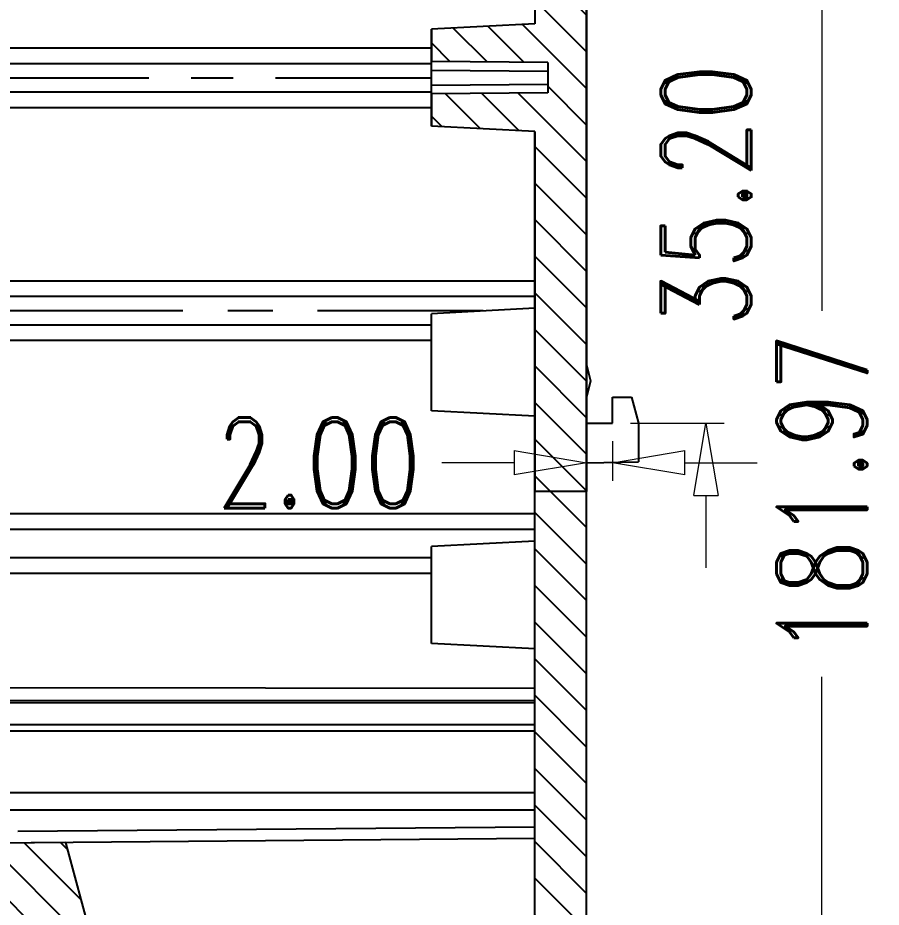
# Model space of a CAD drawing. Header units: millimetres. Extents: x -1995 to -555, y 489 to 1011.
# Drawn here: x -1595.5 to -1528.8, y 830.4 to 899.2 of the extents above; entities that cross this region are included whole.
import ezdxf

# ---------------------------------------------------------------- set-up
doc = ezdxf.new("R2010")
doc.units = ezdxf.units.MM
doc.linetypes.add('CENTER', pattern=[50.8, 31.75, -6.35, 6.35, -6.35])
doc.layers.add('dim', color=82, linetype='Continuous', lineweight=9)
doc.styles.add('ROMAND', font='romand.shx', dxfattribs={"width": 0.75, "bigfont": 'gbcbig.shx'})
doc.dimstyles.new('YanXiu', dxfattribs={"dimtxt": 2.5, "dimasz": 2.2, "dimexe": 1, "dimexo": 0, "dimgap": 0.66, "dimtad": 0, "dimzin": 1, "dimdsep": 46, "dimtxsty": 'ROMAND', "dimblk": 'CLOSEDBLANK', "dimcen": 0, "dimclrd": 3, "dimclre": 3, "dimclrt": 7, "dimazin": 0, "dimtfac": 1, "dimtofl": 0, "dimtmove": 0, "dimatfit": 3, "dimldrblk": 'CLOSEDBLANK', "dimfxl": 1, "dimlwd": 5, "dimlwe": 5, "dimarcsym": 0})

# ---------------------------------------------------------------- blocks, each defined once
blk = doc.blocks.new('_ClosedBlank')
at = {"color": 0, "linetype": 'ByBlock', "lineweight": -2}
for p, q in [((-1, 0.167), (0, 0)), ((-1, 0.167), (-1, -0.167)), ((0, 0), (-1, -0.167))]:
    blk.add_line(p, q, dxfattribs=at)
blk = doc.blocks.new('*D164')
at = {"layer": 'Defpoints', "color": 0}
for p in [(-1555.547, 953.384), (-1533.357, 953.384), (-1555.547, 771.414)]:
    blk.add_point(p, dxfattribs=at)
at = {"layer": 'dim', "color": 3, "lineweight": 5}
for p, q in [((-1554.147, 953.384), (-1531.958, 953.384)), ((-1533.357, 947.784), (-1533.357, 876.549)), ((-1533.357, 777.014), (-1533.357, 848.25)), ((-1554.147, 771.414), (-1531.958, 771.414))]:
    blk.add_line(p, q, dxfattribs=at)
at = {"layer": 'dim', "color": 3, "lineweight": 5, "xscale": 5.600000000000001, "yscale": 5.600000000000001, "zscale": 5.600000000000001}
for p, rotation in [((-1533.357, 953.384), 90), ((-1533.357, 771.414), 270)]:
    blk.add_blockref('_ClosedBlank', p, dxfattribs=dict(at, rotation=rotation))
at = {"layer": 'dim', "color": 7, "insert": (-1533.357, 862.399), "char_height": 7, "attachment_point": 5, "rotation": 90, "style": 'ROMAND'}
blk.add_mtext('181.97', dxfattribs=at)
blk = doc.blocks.new('*D172')
at = {"layer": 'Defpoints', "color": 0}
for p in [(-1551.547, 871.101), (-1549.547, 867.865), (-1551.547, 864.795)]:
    blk.add_point(p, dxfattribs=at)
at = {"layer": 'dim', "color": 3, "lineweight": 5}
for p, q in [((-1551.547, 869.701), (-1551.547, 863.396)), ((-1549.547, 866.466), (-1549.547, 863.396)), ((-1557.147, 864.795), (-1562.747, 864.795)), ((-1543.947, 864.795), (-1538.347, 864.795))]:
    blk.add_line(p, q, dxfattribs=at)
at = {"layer": 'dim', "color": 3, "lineweight": 5, "xscale": 5.600000000000001, "yscale": 5.600000000000001, "zscale": 5.600000000000001}
blk.add_blockref('_ClosedBlank', (-1551.547, 864.795), dxfattribs=at)
at = {"layer": 'dim', "color": 3, "lineweight": 5, "xscale": 5.600000000000001, "yscale": 5.600000000000001, "zscale": 5.600000000000001, "rotation": 180}
blk.add_blockref('_ClosedBlank', (-1549.547, 864.795), dxfattribs=at)
at = {"layer": 'dim', "color": 7, "insert": (-1572.271, 864.795), "char_height": 7, "attachment_point": 5, "style": 'ROMAND'}
blk.add_mtext('2.00', dxfattribs=at)
blk = doc.blocks.new('*D173')
at = {"layer": 'Defpoints', "color": 0}
for p in [(-1551.547, 903.063), (-1549.547, 867.865), (-1542.317, 867.865)]:
    blk.add_point(p, dxfattribs=at)
at = {"layer": 'dim', "color": 3, "lineweight": 5}
for p, q in [((-1542.317, 908.663), (-1542.317, 914.263)), ((-1550.147, 903.063), (-1540.918, 903.063)), ((-1548.147, 867.865), (-1540.918, 867.865)), ((-1542.317, 862.265), (-1542.317, 856.665))]:
    blk.add_line(p, q, dxfattribs=at)
at = {"layer": 'dim', "color": 3, "lineweight": 5, "xscale": 5.600000000000001, "yscale": 5.600000000000001, "zscale": 5.600000000000001}
for p, rotation in [((-1542.317, 903.063), 270), ((-1542.317, 867.865), 90)]:
    blk.add_blockref('_ClosedBlank', p, dxfattribs=dict(at, rotation=rotation))
at = {"layer": 'dim', "color": 7, "insert": (-1542.317, 885.464), "char_height": 7, "attachment_point": 5, "rotation": 90, "style": 'ROMAND'}
blk.add_mtext('35.20', dxfattribs=at)

msp = doc.modelspace()

# ---------------------------------------------------------------- hatches: boundary and pattern name
at = {"linetype": 'Continuous'}
h = msp.add_hatch(dxfattribs=at)
h.set_pattern_fill('DEFAULT__12', color=2, scale=2, angle=-45, style=0, pattern_type=0)
h.set_pattern_definition([(315, (-2091.3706, 585.0239), (1.4142136, 1.4142136), [])])
edge = h.paths.add_edge_path()
edge.add_line((-1551.547, 765.765), (-1551.547, 862.565))
edge.add_line((-1551.547, 765.765), (-1558.336, 765.765))
edge.add_spline(control_points=[(-1558.336, 765.765), (-1559.029, 765.765), (-1559.524, 766.251), (-1559.536, 766.944)], knot_values=[0, 0, 0, 0, 1, 1, 1, 1], weights=[1, 0.808834, 0.808834, 1], degree=3, periodic=0)
edge.add_line((-1559.536, 766.944), (-1559.547, 767.565))
edge.add_line((-1559.547, 767.565), (-1564.047, 767.565))
edge.add_line((-1564.047, 770.265), (-1564.047, 767.565))
edge.add_line((-1564.047, 770.265), (-1564.547, 770.265))
edge.add_line((-1564.547, 770.265), (-1566.047, 768.765))
edge.add_line((-1566.047, 768.765), (-1581.047, 768.765))
edge.add_line((-1582.547, 770.265), (-1581.047, 768.765))
edge.add_line((-1582.547, 770.265), (-1583.047, 770.265))
edge.add_line((-1583.047, 770.265), (-1583.047, 767.565))
edge.add_line((-1583.047, 767.565), (-1587.547, 767.565))
edge.add_line((-1587.573, 766.048), (-1587.547, 767.565))
edge.add_spline(control_points=[(-1587.573, 766.048), (-1587.583, 765.47), (-1587.995, 765.065), (-1588.573, 765.065)], knot_values=[0, 0, 0, 0, 1, 1, 1, 1], weights=[1, 0.808834, 0.808834, 1], degree=3, periodic=0)
edge.add_line((-1588.573, 765.065), (-1595.547, 765.065))
edge.add_line((-1595.547, 765.065), (-1595.547, 767.365))
edge.add_line((-1598.047, 767.387), (-1595.547, 767.365))
edge.add_line((-1598.047, 767.387), (-1598.047, 767.962))
edge.add_line((-1598.273, 768.188), (-1598.047, 767.962))
edge.add_spline(control_points=[(-1598.273, 768.542), (-1598.377, 768.438), (-1598.377, 768.292), (-1598.273, 768.188)], knot_values=[0, 0, 0, 0, 1, 1, 1, 1], weights=[1, 0.804738, 0.804738, 1], degree=3, periodic=0)
edge.add_line((-1598.047, 768.769), (-1598.273, 768.542))
edge.add_line((-1598.047, 768.769), (-1598.047, 769.343))
edge.add_line((-1598.047, 769.343), (-1595.547, 769.365))
edge.add_line((-1595.547, 769.365), (-1595.547, 771.065))
edge.add_line((-1555.547, 771.414), (-1595.547, 771.065))
edge.add_line((-1555.547, 771.414), (-1555.547, 862.565))
edge.add_line((-1551.547, 862.565), (-1555.547, 862.565))
edge = h.paths.add_edge_path()
edge.add_line((-1633.547, 830.765), (-1633.547, 833.065))
edge.add_line((-1636.047, 833.087), (-1633.547, 833.065))
edge.add_line((-1636.047, 833.087), (-1636.047, 833.665))
edge.add_line((-1636.047, 833.665), (-1636.276, 833.894))
edge.add_spline(control_points=[(-1636.276, 833.894), (-1636.376, 833.994), (-1636.376, 834.136), (-1636.276, 834.236)], knot_values=[0, 0, 0, 0, 1, 1, 1, 1], weights=[1, 0.804738, 0.804738, 1], degree=3, periodic=0)
edge.add_line((-1636.276, 834.236), (-1636.047, 834.465))
edge.add_line((-1636.047, 834.465), (-1636.047, 835.043))
edge.add_line((-1591.821, 835.429), (-1636.047, 835.043))
edge.add_line((-1588.545, 823.204), (-1591.821, 835.429))
edge.add_line((-1588.545, 823.204), (-1595.547, 823.265))
edge.add_line((-1595.547, 823.265), (-1595.547, 824.965))
edge.add_line((-1598.047, 824.987), (-1595.547, 824.965))
edge.add_line((-1598.047, 824.987), (-1598.047, 825.562))
edge.add_line((-1598.047, 825.562), (-1598.273, 825.788))
edge.add_spline(control_points=[(-1598.273, 825.788), (-1598.377, 825.892), (-1598.377, 826.038), (-1598.273, 826.142)], knot_values=[0, 0, 0, 0, 1, 1, 1, 1], weights=[1, 0.804738, 0.804738, 1], degree=3, periodic=0)
edge.add_line((-1598.273, 826.142), (-1598.047, 826.369))
edge.add_line((-1598.047, 826.369), (-1598.047, 826.943))
edge.add_line((-1598.047, 826.943), (-1595.547, 826.965))
edge.add_line((-1595.547, 826.965), (-1595.547, 830.102))
edge.add_line((-1595.547, 830.102), (-1633.547, 830.765))
edge = h.paths.add_edge_path()
edge.add_line((-1551.547, 862.565), (-1555.547, 862.565))
edge.add_line((-1551.547, 862.565), (-1555.547, 862.565))
edge = h.paths.add_edge_path()
edge.add_line((-1551.547, 957.565), (-1551.547, 933.165))
edge.add_line((-1551.547, 933.165), (-1551.047, 933.165))
edge.add_line((-1549.547, 930.567), (-1551.047, 933.165))
edge.add_line((-1549.547, 929.365), (-1549.547, 930.567))
edge.add_line((-1551.547, 929.365), (-1549.547, 929.365))
edge.add_line((-1551.547, 929.365), (-1551.547, 862.565))
edge.add_line((-1551.547, 862.565), (-1555.547, 862.565))
edge.add_line((-1555.547, 890.396), (-1555.547, 862.565))
edge.add_line((-1555.547, 890.396), (-1563.547, 890.815))
edge.add_line((-1563.547, 893.315), (-1563.547, 890.815))
edge.add_line((-1554.547, 893.394), (-1563.547, 893.315))
edge.add_line((-1554.547, 895.737), (-1554.547, 893.394))
edge.add_line((-1554.547, 895.737), (-1563.547, 895.815))
edge.add_line((-1563.547, 898.315), (-1563.547, 895.815))
edge.add_line((-1555.547, 898.734), (-1563.547, 898.315))
edge.add_line((-1555.547, 940.396), (-1555.547, 898.734))
edge.add_line((-1555.547, 940.396), (-1563.547, 940.815))
edge.add_line((-1563.547, 943.315), (-1563.547, 940.815))
edge.add_line((-1554.547, 943.394), (-1563.547, 943.315))
edge.add_line((-1554.547, 945.737), (-1554.547, 943.394))
edge.add_line((-1554.547, 945.737), (-1563.547, 945.815))
edge.add_line((-1563.547, 948.315), (-1563.547, 945.815))
edge.add_line((-1555.547, 948.734), (-1563.547, 948.315))
edge.add_line((-1555.547, 953.384), (-1555.547, 948.734))
edge.add_line((-1555.547, 953.384), (-1633.547, 954.065))
edge.add_line((-1633.547, 955.765), (-1633.547, 954.065))
edge.add_line((-1636.047, 955.787), (-1633.547, 955.765))
edge.add_line((-1636.047, 956.365), (-1636.047, 955.787))
edge.add_line((-1636.276, 956.594), (-1636.047, 956.365))
edge.add_spline(control_points=[(-1636.276, 956.936), (-1636.376, 956.836), (-1636.376, 956.694), (-1636.276, 956.594)], knot_values=[0, 0, 0, 0, 1, 1, 1, 1], weights=[1, 0.804738, 0.804738, 1], degree=3, periodic=0)
edge.add_line((-1636.047, 957.165), (-1636.276, 956.936))
edge.add_line((-1636.047, 957.743), (-1636.047, 957.165))
edge.add_line((-1636.047, 957.743), (-1633.547, 957.765))
edge.add_line((-1633.547, 960.065), (-1633.547, 957.765))
edge.add_line((-1633.547, 960.065), (-1626.573, 960.065))
edge.add_spline(control_points=[(-1625.573, 959.083), (-1625.583, 959.66), (-1625.995, 960.065), (-1626.573, 960.065)], knot_values=[0, 0, 0, 0, 1, 1, 1, 1], weights=[1, 0.808834, 0.808834, 1], degree=3, periodic=0)
edge.add_line((-1625.573, 959.083), (-1625.547, 957.565))
edge.add_line((-1551.547, 957.565), (-1625.547, 957.565))

# ---------------------------------------------------------------- linework, layer by layer
at = {"color": 7, "linetype": 'Continuous'}
for p, q in [((-1555.547, 940.396), (-1555.547, 898.734)), ((-1555.547, 940.396), (-1555.547, 898.734)), ((-1551.547, 929.365), (-1551.547, 862.565)), ((-1551.547, 765.765), (-1551.547, 929.365)), ((-1555.547, 898.734), (-1563.547, 898.315)), ((-1555.547, 898.734), (-1563.547, 898.315)), ((-1563.547, 898.315), (-1563.547, 895.815)), ((-1563.547, 890.815), (-1563.547, 898.315)), ((-1627.947, 896.865), (-1563.547, 896.865)), ((-1627.947, 895.665), (-1563.547, 895.665)), ((-1554.547, 895.737), (-1563.547, 895.815)), ((-1554.547, 895.737), (-1563.547, 895.815)), ((-1554.547, 895.737), (-1554.547, 893.394)), ((-1554.547, 895.737), (-1554.547, 893.394)), ((-1563.547, 895.151), (-1554.547, 895.072)), ((-1563.547, 893.98), (-1554.547, 894.058)), ((-1627.947, 893.465), (-1563.547, 893.465)), ((-1554.547, 893.394), (-1563.547, 893.315)), ((-1554.547, 893.394), (-1563.547, 893.315)), ((-1563.547, 893.315), (-1563.547, 890.815)), ((-1627.947, 892.265), (-1563.547, 892.265)), ((-1555.547, 890.396), (-1563.547, 890.815)), ((-1555.547, 890.396), (-1563.547, 890.815)), ((-1555.547, 890.396), (-1555.547, 862.565)), ((-1555.547, 771.414), (-1555.547, 890.396)), ((-1627.947, 878.865), (-1555.547, 878.865)), ((-1627.947, 877.665), (-1555.547, 877.665)), ((-1555.547, 876.734), (-1563.547, 876.315)), ((-1563.547, 868.815), (-1563.547, 876.315)), ((-1627.947, 875.465), (-1563.547, 875.465)), ((-1627.947, 874.265), (-1563.547, 874.265)), ((-1551.547, 872.365), (-1551.247, 871.115)), ((-1551.247, 871.115), (-1551.547, 869.865)), ((-1549.547, 869.865), (-1548.083, 869.865)), ((-1549.547, 867.865), (-1549.547, 869.865)), ((-1548.083, 869.865), (-1547.547, 867.865)), ((-1555.547, 868.396), (-1563.547, 868.815)), ((-1551.547, 867.865), (-1549.547, 867.865)), ((-1547.547, 867.865), (-1547.547, 864.865)), ((-1551.547, 864.795), (-1547.547, 864.865)), ((-1555.547, 771.414), (-1555.547, 862.565)), ((-1551.547, 862.565), (-1555.547, 862.565)), ((-1551.547, 862.565), (-1555.547, 862.565)), ((-1551.547, 862.565), (-1555.547, 862.565)), ((-1551.547, 862.565), (-1555.547, 862.565)), ((-1551.547, 765.765), (-1551.547, 862.565)), ((-1627.947, 860.865), (-1555.547, 860.865)), ((-1627.947, 859.665), (-1555.547, 859.665)), ((-1555.547, 858.734), (-1563.547, 858.315)), ((-1563.547, 850.815), (-1563.547, 858.315)), ((-1627.947, 857.465), (-1563.547, 857.465)), ((-1627.947, 856.265), (-1563.547, 856.265)), ((-1555.547, 850.396), (-1563.547, 850.815)), ((-1633.547, 847.435), (-1555.547, 847.376)), ((-1555.547, 846.379), (-1628.547, 846.435)), ((-1628.547, 846.265), (-1555.547, 846.265)), ((-1620.547, 844.565), (-1555.547, 844.565)), ((-1620.547, 844.065), (-1555.547, 844.065)), ((-1612.547, 839.308), (-1555.547, 839.308)), ((-1628.547, 837.965), (-1555.547, 837.965)), ((-1595.54, 836.31), (-1555.547, 836.659)), ((-1555.547, 835.746), (-1636.047, 835.043)), ((-1591.821, 835.429), (-1636.047, 835.043)), ((-1588.545, 823.204), (-1591.821, 835.429)), ((-1588.545, 823.204), (-1591.821, 835.429))]:
    msp.add_line(p, q, dxfattribs=at)
at = {"color": 1, "linetype": 'CENTER', "ltscale": 0.5152}
msp.add_line((-1627.947, 894.565), (-1563.547, 894.565), dxfattribs=at)
at = {"color": 1, "linetype": 'CENTER', "ltscale": 0.5472}
msp.add_line((-1627.947, 876.565), (-1559.547, 876.565), dxfattribs=at)

# ---------------------------------------------------------------- dimensions: what is measured, and where the dimension line sits
at = {"layer": 'dim'}
for base, p1, p2, picture, middle in [((-1533.357, 953.384), (-1555.547, 771.414), (-1555.547, 953.384), '*D164', (-1533.357, 862.399)), ((-1542.317, 867.865), (-1551.547, 903.063), (-1549.547, 867.865), '*D173', (-1542.317, 885.464))]:
    dim = msp.add_linear_dim(base=base, p1=p1, p2=p2, angle=90, dimstyle='YanXiu', override={"dimtxt": 7, "dimasz": 5.6, "dimexe": 1.3993, "dimexo": 1.3993, "dimgap": 1.3993}, dxfattribs=at)
    dim.commit()
    dim.dimension.update_dxf_attribs({"geometry": picture, "text_midpoint": middle})
dim = msp.add_linear_dim(base=(-1551.547, 864.795), p1=(-1549.547, 867.865), p2=(-1551.547, 871.101), dimstyle='YanXiu', override={"dimtxt": 7, "dimasz": 5.6, "dimexe": 1.3993, "dimexo": 1.3993, "dimgap": 1.3993}, dxfattribs=at)
dim.commit()
dim.dimension.update_dxf_attribs({"geometry": '*D172', "text_midpoint": (-1572.271, 864.795)})

doc.saveas('drawing.dxf')
